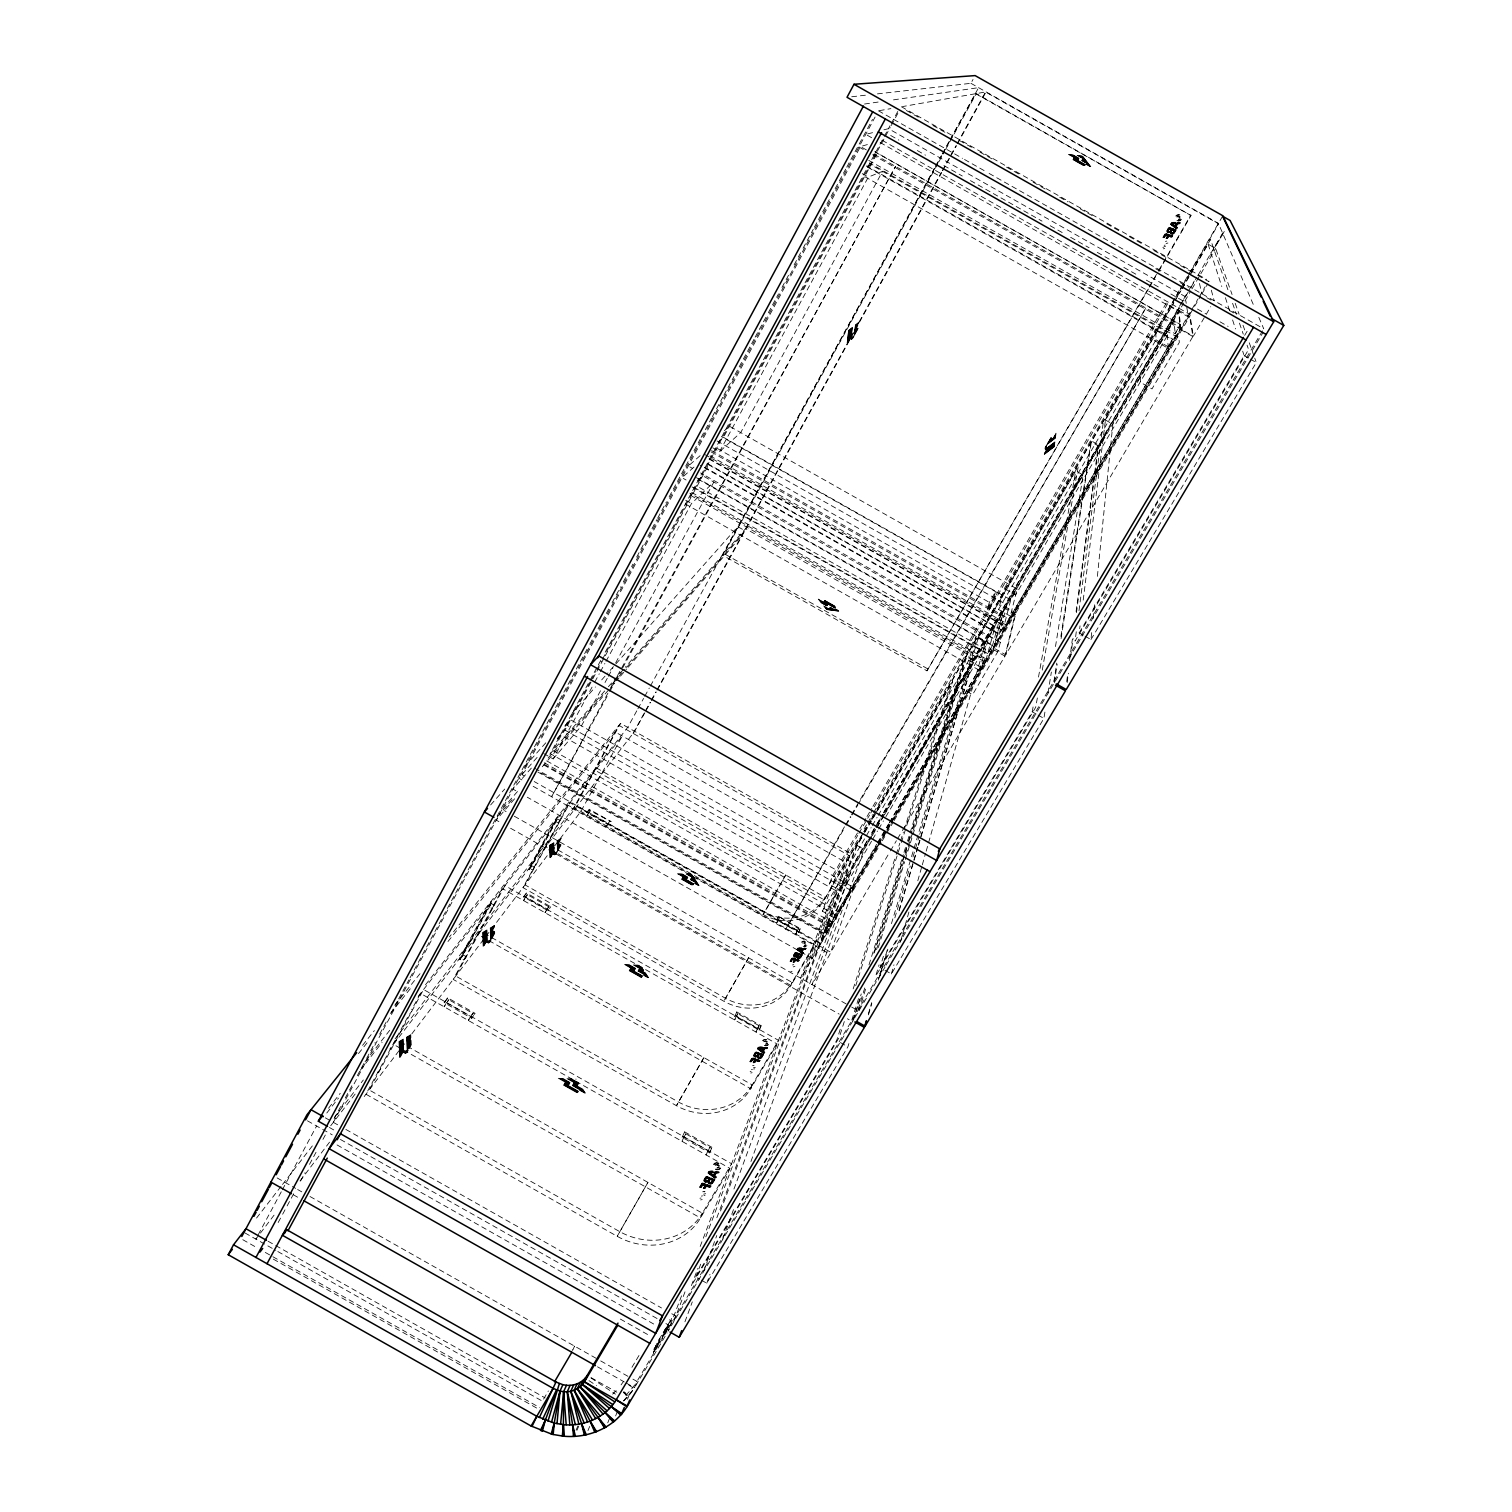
<?xml version="1.0" encoding="UTF-8"?>
<svg xmlns="http://www.w3.org/2000/svg" width="1512" height="1512" viewBox="0 0 1512 1512"><rect width="100%" height="100%" fill="white"/><g stroke="black" fill="none" stroke-linecap="round" stroke-linejoin="round"><path stroke-width="0.75" stroke-dasharray="5 3.75" d="M1085.068 636.212L1090.965 639.557L1091.683 632.526M1093.119 618.484L1094.783 602.097M1097.391 576.355L1112.851 424.21L1183.745 303.005M1083.102 635.097L1079.171 632.885L1080.041 625.855M1083.216 600.132L1105.461 420.034L1173.879 302.797M1044.301 454.469L1044.49 453.109M1045.019 448.988L1045.246 447.231M1076.279 631.751L1075.07 641.107L1248.591 349.555L1247.06 345.152M1079.001 610.697L1103.098 423.568L1176.298 298.147M1044.679 454.186L1044.905 452.371M1045.321 449.177L1045.68 446.494M1045.038 453.902L1045.34 451.634M1045.642 449.347L1046.096 445.756M1045.416 453.619L1045.756 450.897M1045.945 449.518L1046.531 445.019M1045.775 453.335L1046.191 450.16M1046.247 449.688L1046.966 444.282M1046.134 453.071L1047.381 443.545M1046.512 452.787L1047.816 442.808M1046.871 452.504L1048.232 442.071M1047.249 452.22L1048.667 441.334M1047.608 451.937L1049.101 440.578M1047.986 451.653L1049.517 439.841M1048.345 451.37L1049.952 439.104M1048.723 451.086L1050.386 438.367M1049.082 450.803L1050.802 437.63M1049.46 450.519L1051.123 437.743M1049.819 450.236L1051.426 437.913M1050.178 449.971L1051.747 438.083M1050.556 449.688L1052.05 438.253M1050.916 449.404L1052.352 438.442M1051.294 449.121L1052.673 438.612M1051.653 448.837L1053.032 438.329M1052.031 448.554L1053.467 437.592M1052.39 448.27L1053.902 436.836M1052.768 447.987L1054.318 436.099M1053.127 447.703L1054.752 435.361M1053.505 447.42L1055.187 434.624M1053.864 447.136L1055.603 433.887M1054.242 446.853L1056.037 433.15M1067.17 682.536L1068.417 673.218M1070.591 656.926L1073.066 638.31M1076.468 612.7L1098.752 445.076L1189.849 289.246M1066.716 681.496L1067.642 674.503M1069.532 660.498L1072.329 639.519M1076.09 611.528L1098.279 445.908L1090.984 441.769L1060.366 639.803M1054.299 682.762L1057.153 664.165M1061.084 638.574L1091.475 440.956L1098.752 445.076M1053.883 681.742L1056.756 663.106M883.405 956.245L880.041 967.529L891.381 973.936L1043.904 718.408L1045.019 711.453M1048.005 692.912L1051.369 672.046M1055.489 646.55L1083.14 475.033L1075.788 470.875L978.226 638.045L919.731 834.378M1037.345 697.977L1035.701 707.257L875.694 976.128L879.058 964.883M1042.259 670.137L1078.339 465.998L976.204 640.993L891.211 924.399M880.041 967.529L1032.205 711.793L1033.471 704.857M1038.498 677.055L1075.788 470.875M902.362 830.579L1004.951 656.113L1015.176 614.137L1004.157 607.9L884.577 812.435M1005.707 654.809L1015.894 612.908L1189.698 316.48L1178.283 310.036L1004.875 606.671L993.838 648.1L1005.707 654.809L1192.873 336.514L1189.698 316.48M707.257 463.466L1002.815 630.674L1009.525 619.221L1017.141 588.981L729.521 426.252L724.342 430.731M704.762 454.507L1005.726 624.758L1172.613 339.066L866.584 165.923M1002.815 630.674L1010.772 599.848L1017.141 588.981M665.809 1328.859L666.093 1327.782M665.904 1331.505L666.962 1329.048M667.019 1328.046L668.266 1324.191M667.038 1329.558L669.816 1322.131M663.73 1335.134L665.45 1330.163M665.053 1330.163L665.715 1328.405M664.789 1333.376L665.847 1330.938M665.45 1330.957L667.548 1325.325M891.929 821.98L993.082 649.404L1004.157 607.9M662.388 1337.099L663.012 1334.737M662.71 1336.665L664.259 1332.356M663.9 1332.185L664.978 1329.672M657.89 1344.262L659.194 1339.405M658.589 1343.733L661.613 1335.342M655.15 1347.872L655.83 1345.378M656.019 1348.043L656.359 1346.833M656.397 1347.438L659.875 1338.29M653.827 1351.747L654.167 1350.518M654.223 1349.422L654.961 1347.305M654.186 1351.123L656.435 1344.357M685.352 503.95L979.549 670.383L986.202 659.024L995.047 626.762L708.674 464.77L705.31 467.832M653.864 1349.517L654.356 1348.326M1010.299 616.121L998.544 609.468L1004.327 588.508L1155.754 328.917L1167.415 335.513L1015.648 594.915L1004.327 588.508M889.85 822.509L984.633 659.912L689.85 493.158M979.549 670.383L988.735 637.554L995.047 626.762M891.381 973.936L893.951 964.845M900.396 942.108L909.411 910.3M917.803 880.759L921.658 867.113M922.301 864.845L925.533 853.486M926.176 851.199L985.427 642.127L1083.14 475.033M993.856 597.542L995.558 591.702L989.339 602.362L987.846 607.427L989.736 608.504L997.447 592.761L721.753 436.798M989.736 608.504L991.229 603.439L715.875 447.646M868.36 1013.891L871.706 1002.626M878.359 980.116L887.676 948.572M898.997 910.3L917.652 847.249M918.313 845L972.934 660.328L965.809 656.321L912.152 829.615M868.436 1014.873L871.781 1003.552M879.795 976.393L887.827 949.234M899.186 910.772L917.897 847.4M918.578 845.132L973.388 659.553L1098.279 445.908M894.839 917.878L910.3 865.979M913.002 856.945L919.05 836.627M878.283 815.346L968.795 660.404L975.675 637.629L986.939 643.999L884.633 818.842M701.322 1280.135L706.765 1283.234L847.892 1046.795L849.971 1040.029M858.967 1010.715L866.565 985.9M878.321 947.552L904.611 861.859M905.291 859.61L912.208 837.043M912.908 834.794L957.172 690.455L950.008 686.41L863.087 835.304M864.751 987.96L857.795 1010.507L851.672 1007.049M876.544 949.63L905.026 857.172M905.707 854.904L912.662 832.356M913.361 830.107L967.51 654.223L745.567 528.652L625.344 667.189M852.9 1020.902L861.254 993.894M873.804 953.392L904.478 854.356M905.178 852.106L907.956 843.11M908.655 840.861L911.452 831.865M853.618 1019.693L861.273 994.972M874.484 952.258L904.384 855.603M905.083 853.354L907.861 844.357M908.561 842.108L912.038 830.863M912.719 828.614L966.281 655.528L973.388 659.553M858.495 998.582L851.502 1021.091L847.4 1018.767M869.003 964.845L903.307 854.601M904.006 852.333L906.803 843.337M907.502 841.088L963.503 661.103M844.301 1021.564L839.311 1037.232L691.286 1285.956L697.882 1268.36M855.716 985.767L900.623 844.754M901.341 842.505L952.654 681.364L872.046 819.485M840.237 1029.237L836.665 1040.445L695.86 1277.054L699.489 1279.114M853.165 988.905L895.482 856.699M896.2 854.45L899.791 843.261M900.509 841.012L903.382 832.054M904.082 829.804L950.008 686.41M876.847 846.871L838.65 912.057L812.057 984.633L829.975 954.185L853.864 887.563L565.96 724.702L562.918 728.16M706.765 1283.234L709.978 1274.37M722.83 1238.971L734.076 1207.993M750.935 1161.518L864.184 849.479L871.328 837.251M934.813 168.191L722.547 555.188L926.988 670.837L1157.833 271.99M534.681 768.266L825.722 932.885L831.959 922.225L848.667 877.073L570.629 719.807L562.974 728.463M684.936 1321.79L692.288 1301.889M703.723 1270.912L716.782 1235.512M733.944 1189.037L853.996 863.787L867.075 841.409M543.734 764.921L828.954 926.478L876.639 844.263M695.86 1277.054L701.625 1261.651M720.544 1210.999L857.134 845.51L861.897 837.346M825.722 932.885L842.713 887.223L848.667 877.073M716.858 1217.727L855.452 847.93L863.749 833.717M818.502 947.703L843.242 881.553M681.553 1295.803L668.172 1331.033L868.058 995.425M700.188 1246.436L847.06 859.874L853.996 863.787M685.012 1291.853L673.577 1322.112L669.476 1319.787M705.82 1236.816L850.708 853.562L620.563 723.36L449.499 936.854M833.679 917.595L822.32 911.169L834.454 879.757L859.364 837.024M627.48 1399.318L629.087 1395.217L623.851 1391.739M868.512 841.504L839.973 890.322L829.237 884.236L832.639 875.542L858.74 830.768M615.63 1415.931L618.068 1409.751M607.748 1422.868L610.205 1416.668M684.634 1131.864L682.12 1137.307L709.638 1152.862L712.02 1147.362L684.634 1131.864L684.085 1132.828L711.472 1148.307M736.798 1011.963L734.756 1016.366L759.156 1030.163L761.103 1025.722L736.798 1011.963L736.287 1012.832L760.612 1026.572M778.434 916.253L776.733 919.901L798.676 932.299L800.283 928.633L778.434 916.253L799.848 929.407M709.638 1152.862L712.02 1147.362M759.156 1030.163L761.103 1025.722M798.676 932.299L800.283 928.633M587.96 1430.598L589.661 1426.459M576.091 1430.163L577.83 1426.005M577.055 1430.182L578.794 1426.024M572.727 1350.216L574.56 1346.134L572.179 1350.197M1106.671 432.829L1102.361 439.954M1073.426 490.077L1077.678 483.065M937.043 722.982L933.15 729.389M905.745 776.885L936.797 723.775M281.27 1191.815L255.868 1239.103L274.39 1214.722M282.366 1189.755L316.613 1125.986M278.17 1222.528L281.534 1216.309M282.649 1214.231L286.014 1207.993M287.129 1205.914L293.838 1193.44M300.567 1180.985L305.027 1172.669M309.506 1164.372L316.235 1151.898M322.944 1139.424L326.308 1133.206M334.133 1118.653L341.693 1104.648M345.322 1097.882L352.863 1083.915M357.323 1075.618L364.033 1063.182M366.603 1058.419L375.203 1042.429M379.663 1034.132L386.505 1021.451M390.833 1013.399L397.694 1000.661M398.658 998.884L408.901 979.889M410.017 977.81L554.469 709.676M555.603 707.597L587.091 649.139M589.737 644.207L609.468 607.597M612.095 602.721L620.676 586.807M623.265 581.969L632.866 564.184M636.684 557.077L644.055 543.394M647.854 536.344L656.794 519.731M657.607 518.257L666.452 501.833M669.098 496.919L700.056 439.463M701.171 437.384L711.566 418.087M712.36 416.613L722.736 397.335M723.87 395.275L733.925 376.601M735.04 374.522L754.979 337.516M755.149 337.176L767.283 314.666M768.361 312.682L778.491 293.876M781.987 287.393L789.68 273.105M794.121 264.865L802.097 250.047M803.08 248.251L813.267 229.314M814.382 227.235L845.68 169.155M846.739 167.189L872.5 119.372M333.339 1122.358L875.089 117.029M407.541 1017.368L365.961 1094.216L617.198 1236.306A62.805 57.267 26 0 0 700.491 1217.992L729.823 1168.36L420.506 993.422L411.736 1009.638M600.755 660.404L550.292 753.675L837.213 915.97M605.216 652.182L883.367 138.064M884.255 136.42L890.095 125.628M891.23 123.568L897.958 111.132M590.134 681.988L553.052 750.5L838.65 912.057M591.249 679.909L595.747 671.593M596.881 669.514L601.379 661.216M602.494 659.137L884.577 137.913M885.692 135.834L890.19 127.518M891.305 125.458L898.052 112.984M557.304 738.952L565.015 730.145L604.214 657.758M605.329 655.679L708.674 464.77M718.276 441.939L723.511 437.346L877.414 153.033L873.369 154.356M543.696 753.562L553.146 758.911L593.649 684.18M594.764 682.101L599.262 673.785M600.396 671.706L604.894 663.409M606.01 661.33L691.494 503.534L713.853 482.044L613.985 665.979M719.599 451.653L868.342 177.074L882.554 171.328L740.71 432.583L719.599 451.653L709.808 446.116M600.51 690.776L581.44 725.911L553.146 758.911M605.008 682.517L607.257 678.378M608.372 676.318L612.851 668.039M460.045 959.761L489.642 905.329L488.716 904.8L459.119 959.251L460.045 959.761L492.08 902.21L491.154 901.681L461.67 955.943L462.577 956.472M607.937 693.139L551.596 796.73L608.769 693.46M609.071 691.078L895.539 166.396L621.186 670.648M609.903 691.4L614.42 683.084M615.535 681.024L620.052 672.708M444.207 1002.739L447.684 997.844L475.07 1013.342L474.541 1014.306L447.155 998.808L444.207 1002.739L471.706 1018.294L475.07 1013.342M447.155 998.808L447.684 997.844M529.257 869.759L556.265 820.279L555.433 819.806L528.425 869.287L529.257 869.759L558.249 817.765L557.418 817.293L530.485 866.622L531.317 867.094M523.625 896.937L526.422 892.987L550.746 906.746L550.255 907.597L525.949 893.857L523.625 896.937L548.024 910.753L550.746 906.746M395.067 1038.914L575.713 805.291L620.563 723.36M877.414 93.876L970.912 83.311L973.029 79.456M636.779 710.848L627.688 727.404L423.398 987.468M637.913 708.769L643.583 698.431M644.717 696.352L649.272 688.092M650.406 686.013L934.303 168.418M935.437 166.339L941.107 155.982M942.26 153.922L949.063 141.485M950.197 139.425L978.604 87.658L890.133 100.34M935.966 166.131L941.636 155.774M942.77 153.714L949.574 141.296M950.708 139.236L975.694 93.706L1191.002 215.536L1156.68 274.749M937.818 163.731L723.946 553.562L927.725 668.852M938.952 161.671L944.603 151.351M945.737 149.291L976.279 93.593L1191.002 215.536M471.706 1018.294L472.235 1017.33L444.736 1001.776M586.958 812.568L589.283 809.279L611.15 821.64L588.848 810.054L586.958 812.568L608.901 824.966L611.15 821.64M633.074 733.358L644.452 712.662M645.586 710.602L650.122 702.324M651.275 700.264L655.811 691.986M656.945 689.907L941.182 172.651M942.335 170.591L955.981 145.757M957.115 143.697L985.541 91.967L1218.634 223.852L1191.267 270.761M644.868 712.7L634.643 731.335L389.869 1048.988M646.002 710.64L650.557 702.362M651.691 700.302L656.246 692.005M657.38 689.963L941.711 172.576M942.845 170.535L956.491 145.681M957.625 143.621L986.07 91.873L902.513 106.577M548.024 910.753L548.516 909.884L524.097 896.068M919.579 752.919C918.181 755.679 921.091 750.179 919.674 753.014M906.028 776.034L910.281 768.474M1077.886 481.818L1073.52 489.548M1102.21 441.088L1106.633 433.282M1088.035 464.789C1089.887 461.803 1086.485 467.473 1088.281 464.619M1091.74 458.438C1093.592 455.452 1090.19 461.141 1091.985 458.268M776.733 919.901L799.13 931.524M1159.005 269.949L1190.87 215.006M926.988 670.837L1148.383 289.038M1149.574 286.996L1155.489 276.79M844.471 826.799L785.711 929.143L844.924 827.196M845.662 824.758L850.405 816.574M851.596 814.533L1145.794 307.994L859.156 802.74M734.756 1016.366L735.248 1015.516L759.667 1029.313M846.115 825.155L850.859 817.009M852.031 814.968L857.965 804.781M987.582 608.334L994.121 596.654L996.011 597.731M859.912 828.727L865.847 818.559M867.037 816.518L871.781 808.372M872.972 806.35L1167.151 301.568L1167.358 304.29L870.761 813.021M829.237 884.236L857.72 835.399M858.91 833.377L869.57 815.062M682.12 1137.307L682.687 1136.362L710.186 1151.917M864.127 828.897L866.489 824.815M867.68 822.793L872.424 814.647M873.615 812.605L975.675 637.629M1179.133 290.644L824.191 899.848A45.511 42.997 25.3 0 1 763.201 914.533L573.974 807.521L618.937 725.363L849.801 855.962M1180.324 288.603L1222.584 216.216M862.898 833.528L824.191 899.848L594.537 769.948M864.089 831.487L870.024 821.299M871.214 819.258L875.977 811.093M877.168 809.052L1174.597 299.3M1175.788 297.259L1181.741 287.072M1182.932 285.031L1190.076 272.803M864.921 831.676L870.855 821.526M1177.47 296.125L1210.526 239.482L1228.027 290.115M1175.07 300.775L1180.966 290.682M1182.138 288.66L1208.107 244.188L1215.629 248.44L1232.072 294.519M822.32 911.169L871.139 827.593M872.329 825.552L877.092 817.387M998.544 609.468L1156.018 339.841L1155.754 328.917M867.019 840.88L826.629 909.997L800.623 978.169L892.439 821.564M871.781 832.734L875.353 826.648M876.544 824.607L882.479 814.439M883.669 812.398L1187.506 292.591M1188.621 290.663L1194.253 281.043M871.838 833.263L876.601 825.136M877.792 823.095L882.535 814.968M883.726 812.927L972.934 660.328M1191.021 287.223L1196.937 277.112M1198.128 275.089L1224.153 230.561M870.364 836.741L841.957 885.333L852.636 891.381L881.099 842.808M871.555 834.718L876.298 826.61M877.47 824.588L883.386 814.458M1077.621 483.197L1102.248 441.088M869.702 839.481L875.637 829.313M876.828 827.272L880.4 821.167M881.59 819.145L1178.831 310.792L1167.358 304.29M872.518 835.21L883.254 816.858M884.444 814.817L957.172 690.455M1184.917 300.982L1190.832 290.871M1192.004 288.849L1215.629 248.44M1167.358 331.468L1140.539 377.32L1140.407 382.328L1152.012 388.905L1179.322 342.373L1178.85 337.97L869.457 163.012M1168.247 348.346L1167.207 332.375L1173.973 320.809L1175.41 336.118L1168.247 348.346L862.728 175.486M543.583 1399.11L548.346 1390.964M871.555 841.201L845.378 885.938L834.454 879.757M872.745 839.179L877.489 831.033M878.68 829.011L883.443 820.884M1175.164 333.528L1180.456 324.513L875.108 151.748M828.311 925.892L823.719 933.755L535.324 770.61M877.414 842.94L888.583 823.889M889.339 822.604L984.633 659.912M828.954 926.478L876.714 844.943M877.905 842.902L888.659 824.55M1005.726 624.758L1172.613 339.066M877.47 845.473L820.147 943.28L534.19 781.534M878.68 843.431L1180.853 327.82L872.821 153.544M878.037 844.849L889.982 824.475M891.173 822.433L1197.976 298.96M1199.167 296.919L1205.14 286.732M877.64 846.342L819.334 945.813L830.787 952.295L889.245 852.9M878.831 844.301L890.738 824.002M993.838 648.1L1180.551 329.54L1178.283 310.036M893.63 819.523L1200.679 295.936M1201.87 293.914L1207.823 283.746M882.29 840.785L892.968 822.566M894.159 820.543L1015.176 614.137M890.436 850.878L896.389 840.729M897.58 838.706L901.171 832.602M872.651 154.772L1193.346 336.231L1210.715 306.671M631.959 1367.302L639.198 1355.111M1244.659 335.38L1247.079 331.317M1079.171 632.885L1244.149 355.641L1242.694 351.181M1262.52 330.826L636.949 1381.401L634.492 1387.714L626.27 1383.064M635.683 1385.729L667.132 1332.922M869.287 993.516L884.992 967.151M886.126 965.11L901.908 938.744M902.985 936.797L1263.144 332.262M1090.965 639.557L1256.321 362.54L1254.752 358.136M1221.62 235.721L1225.079 230.24M1215.705 245.492L1221.091 237.082M1221.412 236.496L1222.943 233.774M1214.495 247.59L1217.67 242.884M1218.011 242.128L1219.466 239.879M1210.923 254.318L1210.526 255.112M1213.796 249.48L1213.04 250.576M970.099 665.96L969.06 667.472M956.397 689.812L957.625 687.563M967.604 670.251L970.288 665.734M964.769 674.976L967.378 671.026M967.548 670.44L968.833 668.531M961.745 679.965L963.711 677.13M964.165 676.45L966.13 673.048M959.345 684.048L960.611 682.214M961.197 681.364L963.749 677.263M958.419 685.635L960.687 682.46L959.855 683.934M961.141 681.553L962.067 680.173M958.551 685.805L959.515 684.218M621.054 1384.879L623.492 1381.495M623.417 1400.962L632.753 1390.133M300.056 1180.966L331.411 1139.689M364.203 1096.54L580.873 811.415L622.264 735.966L417.029 997.844M377.603 1072.726L380.797 1068.549M330.712 1125.76L355.32 1093.819M256.567 1218.048L281.081 1186.334M282.536 1184.463L314.269 1143.412M334.473 1117.292L363.334 1079.965M409.676 1014.004L411.736 1011.358M326.8 1113.002L338.442 1098.128M360.272 1070.269L382.101 1042.411M328.539 1108.201L340.219 1093.346M365.035 1061.764L391.287 1028.33M358.457 1053.618L368.72 1040.766M390.739 1013.191L411.283 987.468M447.987 941.522L615.289 732.035L845.983 862.52M362.578 1045.359L374.352 1030.636M394.991 1004.894L421.508 971.8M514.609 798.79L496.201 820.109L500.302 822.433M542.241 766.773L618.956 677.886M620.506 676.11L626.63 668.984M628.179 667.208L741.73 535.645M517.463 791.532L502.041 809.279L506.123 811.604M549.82 754.223L606.841 688.508M608.391 686.731L623.813 668.965M497.391 816.688L514.307 797.145M548.138 758.079L605.008 692.345M611.15 685.238L617.312 678.132M618.843 676.355L625.004 669.249M626.535 667.472L744.906 530.693L737.799 526.667L609.525 671.082M531.336 768.096L512.927 789.094L517.028 791.419M557.399 738.366L560.461 734.87L837.421 891.532L812.227 958.381L527.272 797.202M537.119 757.399L518.805 778.17L522.906 780.494M490.644 804.932L504.706 789.075M525.042 766.187L546.947 741.523M571.971 713.343L595.444 686.939M601.7 679.89L607.956 672.84M612.606 1394.158L618.616 1388.281M697.618 480.476L702.721 475.751L988.735 637.554M693.97 467.076L682.006 477.679L686.089 480.003M700.113 455.679L688.3 466.017L692.402 468.323M848.497 330.466L859.307 321.848M848.459 330.92L858.892 322.585M848.402 331.393L858.476 323.341M848.345 331.846L858.079 324.097M848.308 332.319L857.663 324.834M848.251 332.772L857.247 325.59M848.194 333.226L856.832 326.346M848.137 333.698L856.416 327.083M848.1 334.152L856.378 327.556M848.043 334.625L856.68 327.726M847.986 335.078L856.983 327.896M847.948 335.532L857.304 328.066M847.892 336.004L857.606 328.255M847.835 336.458L857.909 328.425M847.797 336.93L858.173 328.633M847.741 337.384L857.758 329.389M847.684 337.837L857.342 330.145M847.627 338.31L856.945 330.882M847.589 338.764L856.529 331.638M847.533 339.236L856.113 332.375M847.476 339.69L855.697 333.131M847.438 340.143L855.282 333.887M847.381 340.616L854.885 334.625M847.325 341.069L849.838 339.066M850.198 338.782L854.469 335.38M847.268 341.523L849.423 339.822M850.519 338.953L854.053 336.118M847.23 341.995L849.026 340.559M850.821 339.123L853.637 336.874M847.174 342.449L848.61 341.315M851.124 339.293L853.24 337.63M847.117 342.922L848.194 342.052M851.426 339.482L852.825 338.367M549.574 845.227L561.387 838.215M549.574 845.699L561.009 838.914M549.593 846.153L560.631 839.614M549.612 846.625L560.234 840.313M549.612 847.079L559.856 841.012M549.631 847.552L559.478 841.712M549.65 848.005L559.1 842.411M549.65 848.478L558.703 843.11M549.669 848.931L558.722 843.564M549.688 849.404L559.138 843.79M549.688 849.857L559.534 844.017M549.707 850.33L559.95 844.263M549.725 850.783L560.347 844.49M549.725 851.256L560.763 844.717M549.744 851.71L561.103 844.981M549.763 852.182L560.725 845.68M549.763 852.636L560.347 846.38M549.782 853.089L559.95 847.06M549.801 853.562L559.572 847.76M549.801 854.015L559.194 848.459M549.82 854.488L558.816 849.158M549.839 854.942L558.438 849.857M549.839 855.414L558.041 850.557M549.858 855.868L552.617 854.242M552.995 854.015L557.663 851.237M549.877 856.34L552.22 854.942M553.411 854.242L557.285 851.936M549.877 856.794L551.842 855.641M553.808 854.469L556.907 852.636M549.895 857.266L551.464 856.321M554.224 854.696L556.529 853.335M549.914 857.72L551.086 857.02M554.62 854.923L556.151 854.034M482.649 932.469L495.69 924.796M482.668 932.98L495.274 925.552M482.687 933.49L494.859 926.327M482.706 934L494.443 927.083M482.725 934.51L494.027 927.858M482.744 935.021L493.611 928.633M482.763 935.531L493.177 929.389M482.763 936.041L492.761 930.163M482.782 936.552L492.78 930.674M482.8 937.062L493.233 930.919M482.819 937.572L493.687 931.184M482.838 938.083L494.14 931.43M482.857 938.593L494.594 931.694M482.876 939.103L495.048 931.94M482.895 939.613L495.426 932.242M482.914 940.124L495.01 932.998M482.933 940.634L494.594 933.773M482.933 941.144L494.178 934.529M482.952 941.636L493.762 935.304M482.971 942.146L493.347 936.079M482.99 942.656L492.912 936.835M483.008 943.167L492.496 937.61M483.027 943.677L492.08 938.366M483.046 944.187L486.089 942.411M486.524 942.165L491.665 939.141M483.065 944.698L485.673 943.167M486.958 942.411L491.249 939.897M483.084 945.208L485.239 943.942M487.412 942.675L490.833 940.672M483.103 945.718L484.823 944.698M487.866 942.921L490.417 941.428M483.103 946.228L484.407 945.472M488.319 943.186L490.001 942.203M398.941 1041.598L413.494 1033.131M398.96 1042.165L413.022 1033.981M398.979 1042.732L412.568 1034.832M398.998 1043.299L412.096 1035.682M399.036 1043.866L411.642 1036.533M399.055 1044.433L411.17 1037.383M399.073 1045L410.716 1038.234M399.092 1045.567L410.243 1039.084M399.13 1046.134L410.281 1039.651M399.149 1046.701L410.791 1039.954M399.168 1047.287L411.283 1040.237M399.187 1047.854L411.793 1040.521M399.225 1048.421L412.303 1040.804M399.244 1048.988L412.814 1041.088M399.262 1049.555L413.248 1041.428M399.281 1050.122L412.795 1042.278M399.319 1050.689L412.322 1043.129M399.338 1051.256L411.869 1043.979M399.357 1051.823L411.415 1044.83M399.376 1052.39L410.943 1045.68M399.414 1052.957L410.489 1046.531M399.433 1053.524L410.017 1047.381M399.451 1054.091L409.563 1048.232M399.47 1054.658L402.872 1052.692M403.345 1052.409L409.09 1049.082M399.508 1055.225L402.4 1053.543M403.855 1052.711L408.637 1049.933M399.527 1055.792L401.946 1054.393M404.365 1052.995L408.164 1050.783M399.546 1056.359L401.493 1055.244M404.876 1053.278L407.711 1051.634M399.565 1056.926L401.02 1056.094M405.386 1053.562L407.257 1052.484M399.603 1057.493L400.567 1056.945M866.811 166.358L871.044 164.808L1167.207 332.375M867.378 144.566L858.929 147.004L865.091 150.501M1176.752 215.12L1178.434 214.628M1176.109 215.611L1179.265 214.723M1178.642 215.233L1179.814 214.893M1177.073 216.651L1178.888 216.14M1176.865 217.029L1179.36 216.329M1178.415 216.915L1179.719 216.556M1178.869 217.123L1180.003 216.802M1179.228 217.35L1180.229 217.066M1178.396 219.221L1180.267 218.692M1178.623 219.467L1179.946 219.089M1176.922 220.62L1178.491 220.487M1180.097 220.034L1181.534 219.297M1171.327 222.85L1173.444 222.245M1177.886 220.998L1180.929 220.128M1171.101 223.228L1174.559 222.264M1178.698 221.073L1180.248 220.639M1170.874 223.625L1175.674 222.264M1170.647 224.022L1176.79 222.283M1170.534 224.381L1177.905 222.283M1170.836 224.608L1172.821 224.059M1173.482 223.87L1179.02 222.302M1171.138 224.853L1173.161 224.286M1174.503 223.908L1180.135 222.302M1171.441 225.099L1173.482 224.513M1175.504 223.946L1180.513 222.529M1171.743 225.326L1173.803 224.759M1175.958 224.135L1180.286 222.925M1172.046 225.571L1174.125 224.986M1175.731 224.532L1180.059 223.303M1172.348 225.817L1174.446 225.212M1175.504 224.929L1177.527 224.343M1178.547 224.059L1179.832 223.7M1163.389 248.819L1164.731 248.44M1172.669 226.044L1174.767 225.458M1175.278 225.307L1177.319 224.74M1172.972 226.29L1177.092 225.118M1168.398 227.915L1169.759 227.518M1173.274 226.535L1176.865 225.515M1168.171 228.293L1170.288 227.707M1173.577 226.762L1176.638 225.912M1167.944 228.69L1170.817 227.877M1173.879 227.008L1176.412 226.29M1167.736 229.087L1171.365 228.047M1174.181 227.254L1176.412 226.611M1167.51 229.465L1171.894 228.218M1174.484 227.48L1176.733 226.857M1167.302 229.843L1172.424 228.406M1174.786 227.726L1177.054 227.083M1167.094 230.24L1168.889 229.729M1169.778 229.465L1172.953 228.577M1175.107 227.972L1177.376 227.329M1166.943 230.599L1168.681 230.107M1170.307 229.654L1173.482 228.747M1175.41 228.199L1177.564 227.594M1166.848 230.958L1168.587 230.467M1170.836 229.824L1174.03 228.917M1175.712 228.444L1177.357 227.991M1166.867 231.601L1168.814 231.052M1170.42 230.599L1175.089 229.276M1176.015 228.69L1177.13 228.369M1166.962 231.903L1169.23 231.26M1170.023 231.034L1171.989 230.467M1172.443 230.353L1175.618 229.446M1167.151 232.168L1171.762 230.863M1172.972 230.523L1176.147 229.616M1167.377 232.432L1171.573 231.241M1173.501 230.693L1176.223 229.937M1167.718 232.659L1171.479 231.601M1168.209 232.848L1171.516 231.903M1173.803 231.26L1175.769 230.712M1164.807 234.133L1166.432 233.68M1170.231 232.602L1171.706 232.186M1173.577 231.657L1175.542 231.09M1164.58 234.53L1166.962 233.85M1170.269 232.905L1172.102 232.394M1173.255 232.073L1175.315 231.487M1164.353 234.908L1167.491 234.02M1170.345 233.226L1175.089 231.884M1164.127 235.305L1168.02 234.209M1170.496 233.509L1174.862 232.262M1163.9 235.683L1168.549 234.379M1170.742 233.755L1174.616 232.659M1163.673 236.08L1169.078 234.549M1171.044 234.001L1174.351 233.056M1163.446 236.477L1165.45 235.91M1166.357 235.645L1169.627 234.719M1171.498 234.19L1174.011 233.491M1163.238 236.855L1165.223 236.288M1166.886 235.834L1170.156 234.908M1172.291 234.303L1173.35 234.001M1163.012 237.252L1164.996 236.685M1167.321 236.023L1170.685 235.078M1162.974 237.573L1164.769 237.063M1167.094 236.42L1171.214 235.248M1163.503 237.743L1164.542 237.46M1166.867 236.798L1171.743 235.418M1166.64 237.195L1168.644 236.628M1169.003 236.515L1172.273 235.607M1166.413 237.573L1168.436 237.006M1166.187 237.97L1168.209 237.403M1170.061 236.874L1172.613 236.155M1165.96 238.367L1167.982 237.781M1170.59 237.044L1172.386 236.552M1166.357 238.575L1167.755 238.178M1171.12 237.233L1172.159 236.93M1165.412 241.447L1166.754 241.069M1166.111 243.508L1167.907 243.016M1165.128 245.095L1164.164 245.36M1162.841 247.363L1163.786 247.099M1164.316 246.626L1165.506 246.607M1174.03 230.863L1175.996 230.315M1169.532 236.704L1172.839 235.777M1175.788 216.046L1176.884 215.744M872.556 132.659L865.752 134.379L871.914 137.857M883.915 129.805L888.451 128.671L1185.181 296.56L1186.221 303.326M753.732 1069.06L754.696 1068.833M802.475 941.409L804.063 941.031M801.889 941.863L804.838 941.144M804.271 941.579L805.367 941.333M802.645 943.167L804.989 942.6M804.1 943.11L805.329 942.827M804.554 943.318L805.612 943.053M804.157 945.189L805.915 944.773M804.384 945.435L805.631 945.132M797.561 948.251L799.546 947.778M803.212 946.606L806.917 945.737M797.353 948.61L800.604 947.835M804.497 946.909L805.953 946.55M797.164 948.95L801.662 947.873M796.956 949.29L802.721 947.929M796.843 949.63L803.779 947.967M797.145 949.857L799.016 949.404M799.64 949.252L804.838 948.005M797.429 950.084L799.338 949.63M800.604 949.328L805.896 948.062M797.731 950.311L799.64 949.857M801.568 949.385L806.255 948.27M798.034 950.538L799.961 950.065M802.003 949.593L806.066 948.629M798.317 950.764L800.283 950.292M801.795 949.933L805.858 948.969M798.62 950.991L800.585 950.519M801.587 950.273L803.496 949.819M804.441 949.593L805.65 949.309M798.922 951.218L803.288 950.179M794.934 952.768L796.219 952.447M799.508 951.672L802.891 950.859M794.726 953.108L796.73 952.636M799.81 951.898L802.683 951.218M794.537 953.448L797.24 952.806M800.113 952.125L802.494 951.558M794.329 953.807L797.75 952.976M800.396 952.352L802.494 951.861M794.121 954.148L798.26 953.165M800.698 952.579L802.815 952.069M793.932 954.488L798.771 953.335M801.001 952.806L803.118 952.295M793.762 954.828L795.444 954.431M796.295 954.223L799.281 953.505M801.284 953.032L803.439 952.522M793.63 955.149L795.274 954.771M796.786 954.393L799.791 953.694M801.587 953.259L803.628 952.768M793.535 955.471L795.18 955.093M797.297 954.582L800.302 953.864M801.889 953.486L803.42 953.127M793.535 955.773L795.217 955.376M797.164 954.904L800.812 954.034M802.192 953.713L803.231 953.467M793.592 956.057L795.407 955.622M796.937 955.263L801.322 954.223M793.687 956.34L798.43 955.206M798.846 955.111L802.343 954.563M794.102 956.831L798.053 955.886M799.867 955.452L802.418 954.847M794.424 957.058L797.958 956.208M794.896 957.228L798.015 956.491M800.169 955.981L802.003 955.546M791.702 958.287L793.233 957.928M796.805 957.077L798.204 956.756M799.961 956.34L801.814 955.886M791.494 958.646L793.743 958.098M796.862 957.361L798.582 956.964M799.678 956.699L801.606 956.245M791.305 958.986L794.254 958.287M796.937 957.644L801.398 956.586M791.097 959.326L794.764 958.457M797.089 957.909L801.209 956.926M790.889 959.666L795.274 958.627M797.315 958.154L800.982 957.285M790.7 960.025L795.784 958.816M797.618 958.381L800.736 957.625M790.492 960.366L792.364 959.912M793.214 959.723L796.295 958.986M798.053 958.57L800.434 958.003M790.096 961.065L792.175 960.271M793.724 959.893L797.315 959.345M798.808 958.684L799.81 958.457M790.077 961.367L791.759 960.952M793.951 960.441L797.826 959.515M790.587 961.537L791.57 961.311M793.743 960.781L798.336 959.685M793.535 961.122L795.425 960.687M795.766 960.592L798.846 959.874M793.346 961.481L795.236 961.027M793.138 961.821L795.028 961.367M796.786 960.952L799.187 960.385M792.931 962.161L794.821 961.708M797.297 961.141L798.979 960.725M793.327 962.369L794.632 962.067M797.807 961.311L798.771 961.084M792.496 964.939L793.762 964.637M793.214 966.848L794.915 966.452M790.795 971.592L792.061 971.29M718.011 1163.503L718.994 1163.276M800.358 955.641L802.21 955.206M766.584 1043.431L767.567 1043.186M796.276 960.781L799.375 960.044M801.587 942.222L802.607 941.995M763.579 1039.84L765.337 1039.424M762.936 1040.313L766.206 1039.557M765.582 1040.029L766.792 1039.746M763.976 1041.39L765.885 1040.955M763.768 1041.768L766.376 1041.163M765.393 1041.711L766.773 1041.409M765.904 1041.938L767.075 1041.655M766.282 1042.165L767.321 1041.938M765.469 1044.017L767.416 1043.563M765.715 1044.282L767.094 1043.96M764.41 1045.567L765.62 1045.283M767.302 1044.905L768.531 1044.603M758.155 1047.343L760.366 1046.833M764.996 1045.756L768.172 1045.019M757.928 1047.721L761.538 1046.89M765.866 1045.888L767.472 1045.51M757.701 1048.099L762.709 1046.947M757.493 1048.496L763.881 1047.003M757.361 1048.837L765.072 1047.06M757.701 1049.101L759.78 1048.61M760.46 1048.459L766.244 1047.117M758.022 1049.347L760.12 1048.856M761.538 1048.534L767.416 1047.173M758.362 1049.611L760.479 1049.12M762.596 1048.629L767.812 1047.419M758.684 1049.857L760.819 1049.366M763.087 1048.837L767.586 1047.797M759.024 1050.103L761.179 1049.611M762.861 1049.215L767.378 1048.175M759.345 1050.367L761.519 1049.857M762.634 1049.593L764.751 1049.101M765.809 1048.856L767.151 1048.553M759.685 1050.613L761.878 1050.103M762.407 1049.971L764.524 1049.479M760.007 1050.859L764.297 1049.876M755.263 1052.295L756.68 1051.955M760.328 1051.123L764.089 1050.254M755.036 1052.673L757.247 1052.163M760.668 1051.369L763.862 1050.632M754.809 1053.051L757.814 1052.352M760.99 1051.615L763.636 1051.01M754.582 1053.429L758.381 1052.56M761.33 1051.879L763.654 1051.331M754.375 1053.807L758.948 1052.749M761.651 1052.125L763.995 1051.577M754.167 1054.185L759.515 1052.957M761.991 1052.371L764.354 1051.823M753.978 1054.563L755.83 1054.129M756.775 1053.921L760.082 1053.146M762.313 1052.636L764.694 1052.087M753.827 1054.922L755.641 1054.507M757.323 1054.11L760.649 1053.335M762.653 1052.881L764.902 1052.352M753.732 1055.282L755.546 1054.847M757.89 1054.318L761.216 1053.543M762.974 1053.127L764.694 1052.73M753.732 1055.603L755.603 1055.168M757.739 1054.677L761.783 1053.732M763.314 1053.391L764.467 1053.127M753.77 1055.924L755.811 1055.452M757.493 1055.055L762.35 1053.94M753.902 1056.226L756.246 1055.678M757.077 1055.489L759.137 1054.998M759.61 1054.903L762.917 1054.129M754.091 1056.51L758.911 1055.395M760.177 1055.092L763.484 1054.336M754.356 1056.775L758.722 1055.754M760.744 1055.3L763.579 1054.639M754.715 1057.02L758.627 1056.113M755.244 1057.228L758.684 1056.434M761.065 1055.867L763.125 1055.395M751.691 1058.362L753.392 1057.984M757.361 1057.058L758.911 1056.699M760.838 1056.264L762.898 1055.773M751.483 1058.74L753.959 1058.173M757.417 1057.379L759.326 1056.926M760.536 1056.661L762.672 1056.151M751.256 1059.137L754.526 1058.381M757.493 1057.682L762.464 1056.548M751.029 1059.515L755.093 1058.57M757.682 1057.965L762.237 1056.926M750.803 1059.893L755.66 1058.759M757.928 1058.249L761.991 1057.304M750.595 1060.271L756.227 1058.967M758.268 1058.494L761.727 1057.701M750.368 1060.649L752.447 1060.158M753.392 1059.95L756.794 1059.156M758.74 1058.702L761.368 1058.098M750.141 1061.027L752.22 1060.536M753.94 1060.139L757.361 1059.364M759.591 1058.835L760.706 1058.589M749.914 1061.405L751.993 1060.933M754.412 1060.366L757.928 1059.553M749.895 1061.745L751.785 1061.311M754.186 1060.744L758.495 1059.761M750.462 1061.934L751.558 1061.689M753.978 1061.122L759.062 1059.95M753.751 1061.5L755.849 1061.027M756.227 1060.933L759.629 1060.139M753.524 1061.878L755.622 1061.405M753.297 1062.256L755.395 1061.783M757.342 1061.329L760.007 1060.725M753.089 1062.634L755.187 1062.161M757.909 1061.518L759.78 1061.103M753.505 1062.879L754.96 1062.539M758.476 1061.726L759.553 1061.481M752.617 1065.695L754.015 1065.374M753.411 1067.812L755.282 1067.378M752.447 1069.343L751.426 1069.57M750.122 1071.517L751.124 1071.29M750.746 1073.01L752.144 1072.688M703.949 1195.538L705.046 1195.293M761.292 1055.489L763.352 1055.017M718.257 1167.113L719.353 1166.867M756.775 1061.14L760.215 1060.347M762.596 1040.728L763.73 1040.464M714.874 1163.087L716.839 1162.652M714.136 1163.616L717.822 1162.804M717.123 1163.314L718.483 1163.012M713.532 1164.486L714.552 1164.259M715.327 1164.826L717.463 1164.353M715.1 1165.242L718.03 1164.599M716.934 1165.204L718.465 1164.864M717.482 1165.45L718.805 1165.147M717.917 1165.714L719.069 1165.45M718.238 1166.017L719.258 1165.771M717.009 1167.755L719.202 1167.264M717.312 1168.058L718.843 1167.699M715.327 1169.23L716.329 1169.003M719.693 1168.247L720.733 1168.02M715.837 1169.475L717.179 1169.173M719.069 1168.757L720.468 1168.455M708.826 1171.422L711.302 1170.855M716.48 1169.702L720.071 1168.908M708.561 1171.838L712.625 1170.931M717.463 1169.853L719.258 1169.456M708.315 1172.254L713.929 1171.006M708.07 1172.688L715.252 1171.082M707.937 1173.085L716.575 1171.157M708.315 1173.369L710.64 1172.839M711.415 1172.669L717.898 1171.214M708.674 1173.652L711.037 1173.123M712.625 1172.764L719.221 1171.29M709.052 1173.936L711.434 1173.407M713.815 1172.858L719.674 1171.554M709.43 1174.219L711.831 1173.671M714.363 1173.104L719.428 1171.989M709.789 1174.503L712.228 1173.955M714.118 1173.539L719.164 1172.405M710.168 1174.786L712.625 1174.238M713.853 1173.955L716.234 1173.425M717.425 1173.161L718.918 1172.821M710.545 1175.07L713.002 1174.503M713.607 1174.37L715.989 1173.841M710.923 1175.353L715.743 1174.276M705.594 1176.903L707.181 1176.544M711.283 1175.637L715.497 1174.692M705.348 1177.319L707.824 1176.771M711.661 1175.92L715.233 1175.107M705.102 1177.735L708.466 1176.997M712.039 1176.204L714.987 1175.542M704.838 1178.169L709.09 1177.224M712.398 1176.487L715.006 1175.901M704.592 1178.585L709.733 1177.432M712.776 1176.771L715.403 1176.185M704.365 1179.001L710.375 1177.659M713.154 1177.035L715.8 1176.449M704.157 1179.417L706.255 1178.944M707.295 1178.717L711.018 1177.886M713.513 1177.319L716.178 1176.733M700.642 1199.923L702.211 1199.564M703.987 1179.814L706.028 1179.36M707.918 1178.944L711.642 1178.113M713.891 1177.602L716.423 1177.035M703.893 1180.211L705.915 1179.757M708.561 1179.171L712.284 1178.339M714.269 1177.886L716.178 1177.47M703.893 1180.57L705.991 1180.097M708.391 1179.568L712.927 1178.566M714.628 1178.169L715.932 1177.886M703.949 1180.929L706.217 1180.418M708.107 1180.003L713.569 1178.774M704.082 1181.269L706.728 1180.664M707.654 1180.456L709.96 1179.946M710.489 1179.832L714.212 1179.001M704.308 1181.571L709.714 1180.381M711.112 1180.059L714.836 1179.228M704.592 1181.874L709.506 1180.777M711.755 1180.286L714.93 1179.568M705.008 1182.157L709.412 1181.174M712.398 1180.513L714.685 1180.003M701.87 1183.216L702.872 1182.989M705.594 1182.384L709.468 1181.534M712.133 1180.929L714.439 1180.418M701.625 1183.631L703.515 1183.216M707.975 1182.214L709.714 1181.836M711.887 1181.344L714.193 1180.834M701.379 1184.066L704.157 1183.442M708.032 1182.573L710.186 1182.101M711.547 1181.798L713.947 1181.25M701.133 1184.482L704.8 1183.669M708.145 1182.913L713.702 1181.685M700.888 1184.898L705.442 1183.877M708.334 1183.234L713.437 1182.101M700.623 1185.313L706.066 1184.104M708.618 1183.537L713.173 1182.535M700.377 1185.748L706.709 1184.331M708.996 1183.82L712.87 1182.97M700.132 1186.164L702.475 1185.635M703.534 1185.408L707.351 1184.557M709.544 1184.066L712.492 1183.405M699.886 1186.58L702.23 1186.069M704.157 1185.635L707.994 1184.784M710.489 1184.217L711.736 1183.953M699.64 1186.996L701.965 1186.485M704.687 1185.88L708.618 1185.011M699.621 1187.374L701.719 1186.901M704.441 1186.296L709.26 1185.219M700.264 1187.6L701.473 1187.317M704.195 1186.712L709.903 1185.446M703.949 1187.147L706.293 1186.618M706.709 1186.523L710.545 1185.673M703.704 1187.563L706.047 1187.033M703.439 1187.978L705.802 1187.468M707.975 1186.977L710.961 1186.315M703.193 1188.394L705.556 1187.884M708.618 1187.203L710.716 1186.731M703.685 1188.659L705.31 1188.3M709.241 1187.43L710.47 1187.147M702.683 1191.796L704.252 1191.456M704.025 1191.872L704.989 1191.664M703.609 1194.159L705.707 1193.686M702.532 1195.86L701.379 1196.105M699.924 1198.26L701.039 1198.014M707.351 1186.75L711.207 1185.899M713.777 1164.07L715.044 1163.786M879.304 110.659L890.908 108.618M864.524 104.026L878.491 102.003M851.71 96.768L865.733 95.18M677.395 873.785L691.759 874.295M678.132 874.201L692.023 874.711M678.869 874.616L692.288 875.108M679.625 875.032L692.553 875.505M680.362 875.448L692.798 875.902M681.099 875.864L693.063 876.317M681.836 876.298L693.328 876.714M682.573 876.714L693.592 877.111M682.838 877.111L693.857 877.508M682.63 877.489L694.121 877.924M682.403 877.886L694.367 878.321M682.195 878.264L694.632 878.718M681.969 878.642L694.896 879.115M681.761 879.02L695.161 879.53M681.61 879.417L695.425 879.927M682.347 879.833L695.69 880.324M683.084 880.249L695.936 880.721M683.821 880.664L696.2 881.118M684.577 881.08L696.465 881.534M685.314 881.515L696.73 881.931M686.051 881.931L696.994 882.328M686.788 882.346L697.259 882.724M687.525 882.762L697.505 883.14M688.262 883.178L693.951 883.386M694.424 883.405L697.769 883.537M689.018 883.594L693.725 883.783M695.161 883.821L698.034 883.934M689.755 884.01L693.517 884.161M695.898 884.255L698.298 884.331M690.493 884.444L693.29 884.539M696.635 884.671L698.563 884.728M691.23 884.86L693.082 884.917M697.391 885.087L698.827 885.144M698.128 885.503L699.073 885.541M624.513 964.599L640.445 965.242M625.325 965.053L640.729 965.695M626.157 965.525L641.012 966.13M626.97 965.979L641.315 966.584M627.801 966.452L641.598 967.018M628.614 966.924L641.901 967.472M629.446 967.378L642.184 967.907M630.277 967.85L642.487 968.36M630.561 968.285L642.77 968.795M630.315 968.719L643.072 969.249M630.088 969.135L643.356 969.683M629.842 969.551L643.658 970.137M629.616 969.986L643.942 970.572M629.37 970.402L644.244 971.025M629.2 970.836L644.528 971.46M630.032 971.29L644.811 971.895M630.844 971.762L645.114 972.348M631.676 972.216L645.397 972.783M632.507 972.688L645.7 973.237M633.32 973.161L645.983 973.671M634.152 973.615L646.285 974.125M634.964 974.087L646.569 974.56M635.796 974.56L646.871 975.013M636.609 975.013L642.902 975.278M643.432 975.297L647.155 975.448M637.44 975.486L642.676 975.694M644.263 975.769L647.457 975.901M638.253 975.939L642.43 976.128M645.095 976.223L647.741 976.336M639.085 976.412L642.184 976.544M645.907 976.695L648.024 976.79M639.897 976.884L641.957 976.96M646.739 977.168L648.327 977.224M640.729 977.338L641.712 977.376M647.552 977.621L648.61 977.678M558.268 1078.321L576.148 1079.152M559.194 1078.831L576.488 1079.644M560.12 1079.36L576.809 1080.135M561.047 1079.889L577.149 1080.645M561.973 1080.418L577.471 1081.137M562.899 1080.929L577.811 1081.628M563.825 1081.458L578.132 1082.138M564.751 1081.987L578.472 1082.63M565.091 1082.479L578.794 1083.121M564.827 1082.951L579.134 1083.613M564.562 1083.424L579.474 1084.123M564.297 1083.896L579.795 1084.614M564.033 1084.35L580.135 1085.106M563.768 1084.822L580.457 1085.616M563.579 1085.295L580.797 1086.107M564.505 1085.824L581.118 1086.599M565.45 1086.353L581.458 1087.09M566.376 1086.863L581.78 1087.601M567.302 1087.393L582.12 1088.092M568.228 1087.922L582.441 1088.583M569.155 1088.451L582.782 1089.075M570.081 1088.961L583.103 1089.585M571.007 1089.491L583.443 1090.076M571.933 1090.02L579.001 1090.341M579.587 1090.379L583.764 1090.568M572.859 1090.53L578.737 1090.813M580.513 1090.908L584.105 1091.059M573.785 1091.059L578.472 1091.286M581.44 1091.418L584.426 1091.569M574.711 1091.588L578.208 1091.758M582.366 1091.947L584.766 1092.061M575.637 1092.118L577.943 1092.212M583.292 1092.477L585.087 1092.552M576.563 1092.628L577.66 1092.685M584.218 1093.006L585.428 1093.063M1068.379 154.394L1082.592 156.038M1069.135 154.829L1082.894 156.416M1069.91 155.245L1083.178 156.794M1070.666 155.679L1083.48 157.172M1071.441 156.114L1083.764 157.55M1072.197 156.549L1084.066 157.928M1072.972 156.983L1084.35 158.306M1073.728 157.418L1084.652 158.684M1074.03 157.796L1084.936 159.062M1073.841 158.117L1085.219 159.44M1073.671 158.439L1085.522 159.818M1073.482 158.76L1085.805 160.196M1073.293 159.1L1086.107 160.574M1073.123 159.421L1086.391 160.952M1073.01 159.743L1086.693 161.33M1073.766 160.177L1086.977 161.708M1074.541 160.612L1087.279 162.086M1075.297 161.047L1087.563 162.464M1076.072 161.482L1087.846 162.842M1076.827 161.916L1088.149 163.22M1077.602 162.351L1088.432 163.598M1078.358 162.786L1088.734 163.976M1079.133 163.22L1089.018 164.354M1079.889 163.655L1085.522 164.298M1085.994 164.354L1089.32 164.732M1080.664 164.071L1085.332 164.619M1086.75 164.789L1089.604 165.11M1081.42 164.506L1085.143 164.94M1087.525 165.224L1089.887 165.488M1082.195 164.94L1084.973 165.262M1088.281 165.659L1090.19 165.866M1082.951 165.375L1084.784 165.583M1089.056 166.093L1090.473 166.244M1089.812 166.528L1090.776 166.622M970.912 83.311L1218.407 223.341L1254.223 306.671M901.435 106.766L1206.67 279.474M906.331 110.452L918.597 117.388M932.923 125.496L945.189 132.432M959.496 140.54L971.781 147.477M979.965 152.107L992.231 159.043M1006.538 167.152L1018.823 174.088M1033.131 182.196L1045.397 189.132M1059.723 197.24L1067.907 201.871M1080.173 208.807L1092.439 215.744M1106.746 223.852L1119.031 230.788M1129.256 236.571L1141.522 243.526M1153.788 250.463L1168.114 258.571M1180.381 265.507L1192.647 272.443M1197.617 275.26L1209.014 281.704L1208.712 280.627M878.453 110.811L962.482 158.344M964.524 159.497L987.071 172.255M989.113 173.426L1263.73 328.803M1155.716 268.777L1161.859 272.255M1180.305 282.687L1188.508 287.337M1206.841 297.694L1211.055 300.094M1229.369 310.451L1235.644 314.005M890.7 135.494L898.884 140.125M917.293 150.538L925.476 155.169M943.885 165.583L962.275 175.997M970.458 180.627L1042.033 221.13M1050.216 225.742L1062.482 232.697M1070.666 237.327L1089.075 247.741M1097.258 252.353L1109.524 259.308M1123.832 267.397L1136.098 274.352M1146.323 280.136L1158.608 287.072M1170.874 294.008L1183.14 300.964M1197.447 309.053L1205.631 313.683M1219.957 321.791L1228.122 326.422M882.157 140.314L1189.849 314.401L1193.346 336.231M880.135 142.506L1188.281 316.858L1186.561 305.575M1244.149 355.641L1248.194 357.947M1250.235 359.081L1256.321 362.54M874.862 151.824L1180.494 324.74L1175.202 333.774L865.79 158.703M866.338 149.877L860.498 146.569L521.942 774.616L526.025 776.922M1180.551 329.54L1192.873 336.514M867.812 167.322L1172.688 339.822M862.275 173.653L868.342 177.074M1156.018 339.841L1168.152 346.702M1105.461 420.034L1112.851 424.21M723.511 437.346L1010.772 599.848M717.009 440.937L1006.86 604.894L997.391 640.861L700.585 472.954M1004.875 606.671L1015.894 612.908M711.528 450.633L1009.525 619.221M711.075 451.899L1000.566 615.668L990.681 652.296L696.314 485.768M710.054 455.811L1006.104 623.284M709.336 458.665L1004.157 625.458L999.224 633.868L704.687 467.246M708.958 459.005L1004.025 625.949L999.092 634.378L700.207 465.299M696.408 477.622L992.609 645.189L987.695 653.562L693.876 487.355M698.053 479.153L992.458 645.7L987.544 654.091L689.34 485.39M978.226 638.045L985.427 642.127M993.082 649.404L1004.951 656.113M691.627 492.383L986.202 659.024M690.7 495.445L984.199 661.5M685.654 500.226L691.494 503.534M968.795 660.404L980.475 667.019M1032.205 711.793L1036.117 714.004M1038.064 715.1L1043.904 718.408M857.134 845.51L864.184 849.479M565.015 730.145L842.713 887.223M596.219 767.812L825.174 897.315A45.36 42.884 25.3 0 1 764.354 911.982L575.713 805.291M546.72 760.876L831.959 922.225M544.282 762.785L829.767 924.267M544.244 764.335L828.595 925.174L824.002 933.017L537.875 771.177M533.15 786.297L829.975 954.185M514.307 816.215L849.612 1005.877M510.583 828.255L839.179 1014.117M840.407 1042.562L847.892 1046.795M325.345 1117.841L331.506 1121.318M333.547 1122.471L337.649 1124.796M345.851 1129.426L661.5 1307.956M671.763 1313.739L675.864 1316.064M329.389 1127.461L335.532 1130.938M307.446 1120.808L332.224 1134.832M340.427 1139.462L657.739 1318.918M665.923 1323.548L670.024 1325.873M337.063 1144.943L656.662 1325.703M620.355 1319.088L650.217 1335.984M277.15 1177.942L295.615 1188.375M297.656 1189.528L301.776 1191.853M309.979 1196.502L598.714 1359.779M600.718 1360.932L630.901 1377.999M632.923 1379.133L636.949 1381.401A71.707 64.147 26.1 0 1 623.776 1396.691M293.517 1194.877L297.618 1197.202M597.523 1366.81L624.229 1381.911M591.135 1377.678L616.839 1392.212M268.096 1241.239L545.114 1397.901M245.02 1232.979L275.789 1250.367M277.83 1251.539L542.392 1401.151M242.77 1239.689L257.097 1247.797M265.28 1252.427L539.5 1407.502M273.294 1259.118L537.686 1408.636M628.727 1384.973L633.982 1388.432M590.946 1377.942L615.441 1394.158M589.018 1380.645L596.56 1385.635M623.587 1392.098L628.576 1395.935M623.265 1392.42L627.934 1396.559M834.303 605.688L835.399 607.03M837.932 610.205L838.763 611.264M833.584 605.272L835.229 607.333M837.194 609.79L838.328 611.207M832.847 604.857L835.059 607.616M836.476 609.393L837.875 611.15M832.129 604.441L834.889 607.918M835.739 608.977L837.44 611.075M831.392 604.025L834.737 608.202M835.021 608.561L836.986 611.018M830.655 603.628L836.533 610.961M829.937 603.212L836.098 610.905M829.2 602.797L835.645 610.848M828.481 602.381L835.191 610.791M827.744 601.965L834.756 610.716M827.026 601.549L834.303 610.659M826.289 601.152L833.849 610.602M825.571 600.736L833.414 610.546M824.834 600.321L832.961 610.489M824.626 600.566L832.526 610.432M824.456 600.85L832.072 610.357M824.305 601.152L831.619 610.3M824.135 601.436L831.184 610.243M823.964 601.738L830.731 610.187M823.813 602.022L830.277 610.13M823.36 601.965L829.842 610.073M822.622 601.549L829.389 609.997M821.904 601.133L828.954 609.941M821.167 600.736L828.5 609.884M820.449 600.321L828.047 609.827M819.712 599.905L827.612 609.771M818.994 599.489L827.158 609.714M818.257 599.073L826.705 609.638M1258.816 317.35L1263.408 328.028M1235.191 303.288L1239.103 314.269M1243.015 325.231L1245.359 331.808M1249.271 342.789L1253.977 355.944M1232.601 303.326L1236.4 314.326M1239.443 323.133L1243.261 334.133M1208.107 244.188L1221.791 286.543M1225.4 297.675L1229.728 311.056M1232.601 319.977L1235.493 328.898M1211.32 290.191L1214.193 300.775M1199.488 283.481L1201.813 293.763M1178.509 307.975L1181.023 329.238M632.678 1390.567A72.047 64.411 26.1 0 1 623.832 1400.811M923.624 746.096L922.566 747.93L923.586 746.115M1000.339 642.335L998.033 651.275L972.594 694.632L961.386 688.3L964.24 678.831L989.245 636.061L1000.339 642.335M671.668 1318.388L668.002 1327.99L653.354 1352.597L657.115 1342.845L671.668 1318.388M702.362 1213.191L700.491 1217.992L393.063 1044.13L396.22 1040.048L702.362 1213.191L731.581 1163.749L423.549 989.528L369.211 1089.963L619.391 1231.448A62.54 57.059 25.9 0 0 702.362 1213.191M752.22 1084.936L750.746 1088.716A55.774 51.616 25.8 0 1 676.45 1105.688L453.203 979.417L502.57 888.697L777.073 1043.96L750.746 1088.716L477.754 934.303L480.23 931.09L752.22 1084.936L778.453 1040.313L504.97 885.635L455.774 976.053L678.189 1101.87A55.566 51.446 25.8 0 0 752.22 1084.936M792.099 982.403L790.908 985.465A50.161 46.967 25.5 0 1 723.851 1001.246L522.963 887.62L568.021 805.178L814.76 944.735L790.908 985.465L545.378 846.607L547.401 843.998L792.099 982.403L815.875 941.787L569.967 802.702L525.042 884.898L725.25 998.147A49.99 46.815 25.5 0 0 792.099 982.403M708.013 1150.405L706.161 1154.979L709.808 1147.362L708.013 1150.405M757.531 1028.481L756.057 1032.072L759.118 1025.741L757.531 1028.481M797.051 931.146L795.879 934.057L798.506 928.651L797.051 931.146M683.972 1136.816L682.025 1141.314L685.749 1133.773L683.972 1136.816M736.174 1016.404L734.643 1019.957L737.78 1013.664L736.174 1016.404M777.867 920.298L776.62 923.152L779.304 917.784L777.867 920.298M647.93 1182.422L617.198 1236.306L647.93 1182.422M703.874 1057.587L676.45 1105.688L703.874 1057.587M748.591 957.795L723.851 1001.246L748.591 957.795M785.711 874.994L763.201 914.533L785.711 874.994M445.87 1003.703L444.188 1006.803L448.818 999.753L445.87 1003.703M525.118 897.788L523.587 900.585L527.423 894.688L525.118 897.788M470.024 1017.349L468.323 1020.449L472.878 1013.361L470.024 1017.349M588.3 813.324L586.902 815.856L590.171 810.81L588.3 813.324M546.55 909.903L545 912.7L548.78 906.765L546.55 909.903M607.559 824.21L606.161 826.743L609.374 821.678L607.559 824.21M466.263 956.756L463.749 960.063L460.782 958.4L463.334 955.093L466.263 956.756M534.643 867.34L532.583 870.005L529.937 868.512L531.997 865.847L534.643 867.34M494.292 905.272L491.854 908.391L488.886 906.709L491.324 903.59L494.292 905.272M560.215 820.525L558.249 823.057L555.584 821.545L557.569 819.032L560.215 820.525"/><path stroke-width="1.5" d="M1266.149 334.454L847.022 97.297L853.996 84.275L975.127 75.6L1222.83 215.744L1273.728 321.754L627.348 1406.084C614.363 1427.801 587.998 1438.63 563.314 1436.173L563.636 1391.683L566.471 1385.294C574.465 1386.069 583.008 1382.516 587.185 1375.447L617.992 1323.113M553.184 1434.491L554.224 1423.113L536.798 1416.29L233.528 1244.773L228.218 1254.714L531.109 1426.005L552.201 1434.321L563.314 1436.173M557.002 1423.605L560.007 1391.097L562.861 1384.69L566.471 1385.294M560.612 1424.209L563.636 1391.683C571.687 1392.476 580.268 1388.923 584.464 1381.817L617.784 1325.23M562.332 1436.003L563.409 1424.644L554.224 1423.113L551.256 1434.019M552.201 1434.321L560.007 1391.097L553.127 1388.375L282.385 1235.266L286.562 1229.615L556 1382.006L562.861 1384.69M542.335 1431.202L545.284 1420.297L540.483 1430.484M547.987 1421.186L559.345 1383.593M551.502 1422.301L560.007 1391.097L563.636 1391.683L566.187 1424.739M670.024 1332.072L679.228 1337.288L864.373 1027.404L866.376 1020.638M857.436 1021.847L865.091 1026.194L866.433 1021.658M541.372 1430.9L556.473 1389.982L542.713 1419.106M679.228 1337.288L681.666 1330.654M629.729 1399.961L626.818 1406.803L616.197 1399.772L1253.505 327.291M624.286 1407.502L621.356 1414.381L582.517 1384.538L585.257 1378.15M582.876 1380.494L580.135 1386.882L603.042 1414.098M614.741 1401.87L584.464 1381.817L587.185 1375.447M580.098 1382.44L577.338 1388.829L595.69 1418.634M576.979 1383.915L574.201 1390.303L587.563 1421.979M573.615 1384.898L570.837 1391.286L578.869 1424.058M570.081 1385.351L567.283 1391.758L569.816 1424.795M539.368 1417.519L556 1382.006M532.016 1426.44L536.817 1416.253M241.807 1236.514L306.955 1114.76L356.681 1052.711M253.94 1216.328L256.152 1212.17M257.135 1210.337L259.346 1206.217M261.727 1201.756L268.418 1189.264M269.249 1187.695L271.461 1183.575M276.186 1174.748L280.533 1166.621M281.383 1165.053L283.576 1160.932M285.787 1156.831L292.515 1144.263M297.902 1134.189L300.113 1130.031M305.556 1119.882L311 1109.713L323.303 1116.669M327.556 1126.421L318.333 1121.205L863.409 106.086M255.944 1257.474L872.689 111.812M267.019 1263.711L885.333 118.975M284.369 1233.679L286.562 1229.615M287.979 1230.787L327.253 1158.135M337.195 1139.764L587.582 676.525M597.675 657.833L881.572 132.64M554.507 1381.855L571.819 1352.276M531.109 1426.005L553.127 1388.375M659.704 1320.581L927.461 869.627M938.309 851.332L1243.45 337.422M865.091 1026.194L1065.469 690.833L1055.508 685.201M1261.178 297.089L1222.584 216.216L1230.069 220.45L1283.783 325.42L1066.243 689.51L1056.283 683.878M616.235 1399.791C605.48 1417.689 583.783 1426.667 563.409 1424.644L564.297 1436.192M260.007 1252.049L262.71 1248.439M233.528 1244.773L245.965 1228.727L266.471 1240.312M228.218 1254.714L232.375 1249.328M318.333 1121.205L322.717 1115.629M487.507 808.447L484.369 811.982L493.952 817.387M1271.327 318.37L1283.783 325.42M853.996 84.275L1273.728 321.754M878.321 131.941L1245.982 339.954M584.369 676.166L930.031 871.687M854.809 1021.98L864.373 1027.404M323.644 1158.872L649.782 1343.336M270.913 1182.101L291.457 1193.724M303.78 1200.698L595.463 1365.638M584.464 1381.817L627.348 1406.084M612.795 1404.572L582.517 1384.538L609.449 1408.447M621.886 1413.663L611.264 1406.632L620.714 1415.024M607.049 1410.809L580.135 1386.882L613.948 1421.601M614.609 1420.959L605.178 1412.567L613.192 1422.112M606.104 1427.007L598.072 1417.481L604.498 1427.914M600.245 1416.026L577.338 1388.829L605.348 1427.517M592.553 1420.108L574.201 1390.303L595.728 1432.034M596.578 1431.637L590.134 1421.204L594.821 1432.28M1263.2 301.342L1270.307 316.235M584.18 1422.962L570.837 1391.286L585.352 1435.001M586.259 1434.756L581.572 1423.661L584.388 1435.134M575.316 1424.512L567.283 1391.758L574.447 1436.4M575.41 1436.287L572.594 1424.814L573.483 1436.381M939.784 848.856L936.684 860.498L590.568 664.713L598.714 655.924L939.784 848.856M662.502 1315.856L655.698 1333.357L329.144 1148.685L340.465 1133.716L662.502 1315.856"/></g></svg>
